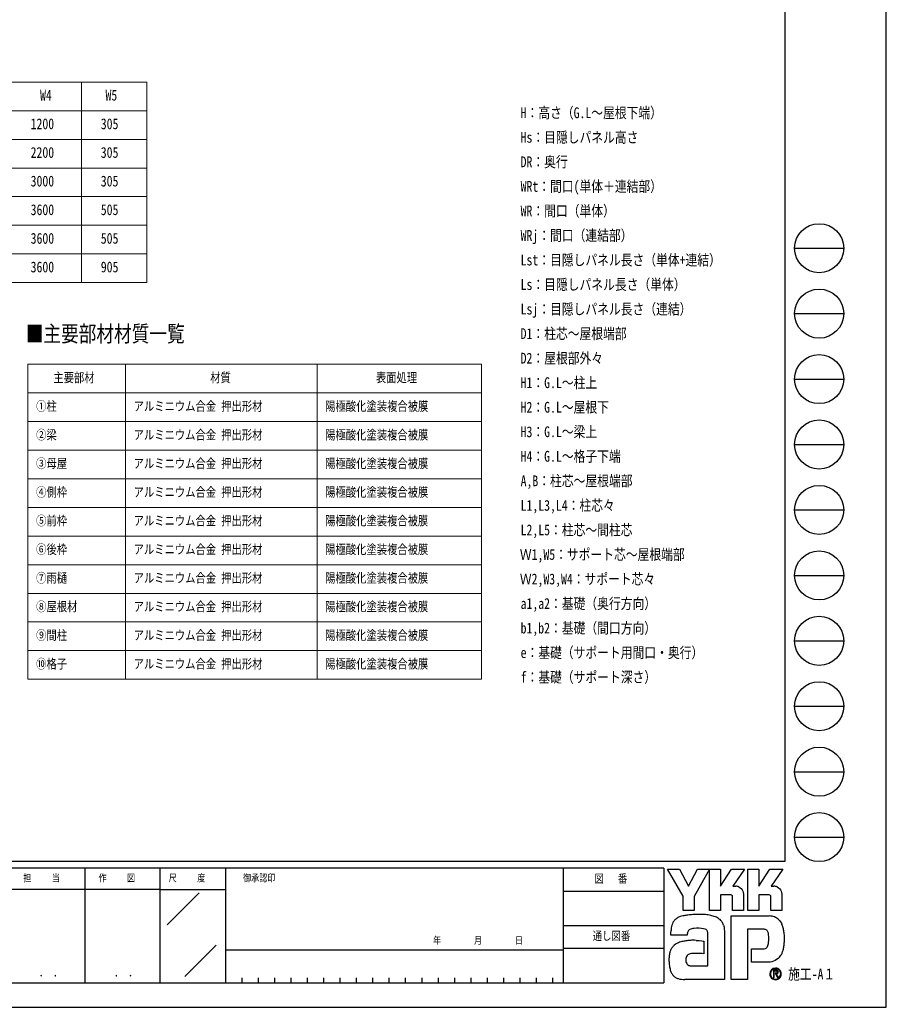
# Model space of a CAD drawing. Units: millimetres, scale not verified. Extents: x -16820 to 16820, y -11881 to 11886.
# Drawn here: x 6226 to 16820, y -11874 to 199 of the extents above; entities that cross this region are included whole.
import ezdxf
from ezdxf.enums import TextEntityAlignment as Align

# ---------------------------------------------------------------- set-up
doc = ezdxf.new("R2010")
doc.units = ezdxf.units.MM
doc.header["$LTSCALE"] = 40
doc.layers.add('0-1_TABLE1', color=7, linetype='Continuous', lineweight=18)
doc.layers.add('0-2_USER1', color=3, linetype='Continuous')
doc.layers.add('0-8_YKK_ZWAK', color=7, linetype='Continuous')
doc.styles.add('ＭＳ ゴシック', font='')
doc.styles.get('ＭＳ ゴシック').set_extended_font_data('MS Gothic')

msp = doc.modelspace()

# ---------------------------------------------------------------- linework, layer by layer
at = {"layer": '0-1_TABLE1'}
for p, q in [((1580.08, -563.49), (7780.08, -563.49)), ((6980.08, -563.49), (6980.08, -3013.49)), ((7780.08, -563.49), (7780.08, -3013.49)), ((1580.08, -913.49), (7780.08, -913.49)), ((2380.08, -1263.49), (7780.08, -1263.49)), ((2380.08, -1613.49), (7780.08, -1613.49)), ((2380.08, -1963.49), (7780.08, -1963.49)), ((2380.08, -2313.49), (7780.08, -2313.49)), ((2380.08, -2663.49), (7780.08, -2663.49)), ((1580.08, -3013.49), (7780.08, -3013.49)), ((6326.59, -4013.49), (11870.77, -4013.49)), ((6326.59, -4013.49), (6326.59, -7863.49)), ((7518.38, -4013.49), (7518.38, -7863.49)), ((9860.56, -4013.49), (9860.56, -7863.49)), ((11870.77, -4013.49), (11870.77, -7863.49)), ((6326.59, -4363.49), (11870.77, -4363.49)), ((6326.59, -4713.49), (11870.77, -4713.49)), ((6326.59, -5063.49), (11870.77, -5063.49)), ((6326.59, -5413.49), (11870.77, -5413.49)), ((6326.59, -5763.49), (11870.77, -5763.49)), ((6326.59, -6113.49), (11870.77, -6113.49)), ((6326.59, -6463.49), (11870.77, -6463.49)), ((6326.59, -6813.49), (11870.77, -6813.49)), ((6326.59, -7163.49), (11870.77, -7163.49)), ((6326.59, -7513.49), (11870.77, -7513.49)), ((6326.59, -7863.49), (11870.77, -7863.49))]:
    msp.add_line(p, q, dxfattribs=at)
at = {"layer": '0-8_YKK_ZWAK'}
for p, q in [((15580.08, 11106.2), (15580.08, -10093.8)), ((15700.08, -2593.8), (16300.08, -2593.8)), ((15700.08, -3393.8), (16300.08, -3393.8)), ((15700.08, -4193.8), (16300.08, -4193.8)), ((15700.08, -4993.8), (16300.08, -4993.8)), ((15700.08, -5793.8), (16300.08, -5793.8)), ((15700.08, -6593.8), (16300.08, -6593.8)), ((15700.08, -7393.8), (16300.08, -7393.8)), ((15700.08, -8193.8), (16300.08, -8193.8)), ((15700.08, -8993.8), (16300.08, -8993.8)), ((15700.08, -9793.8), (16300.08, -9793.8)), ((15580.08, -10093.8), (-15619.92, -10093.8)), ((7020.08, -10173.8), (7020.08, -11573.8)), ((7940.08, -10173.8), (7940.08, -11573.8)), ((8740.08, -10173.8), (7940.08, -10173.8)), ((12870.08, -10173.8), (8740.08, -10173.8)), ((8740.08, -10173.8), (8740.08, -11573.8)), ((12870.08, -10173.8), (12870.08, -11573.8)), ((14100.08, -10173.8), (12870.08, -10173.8)), ((14100.08, -10173.8), (14100.08, -11573.8)), ((7940.08, -10433.8), (5180.08, -10433.8)), ((7940.08, -10433.8), (8740.08, -10433.8)), ((8028.42, -10866.96), (8420.15, -10475.23)), ((12870.08, -10453.8), (14100.08, -10453.8)), ((12870.08, -10873.8), (14100.08, -10873.8)), ((8242.69, -11497.75), (8627.57, -11112.87)), ((8740.08, -11173.8), (12870.08, -11173.8)), ((14100.08, -11153.8), (12870.08, -11153.8)), ((15516.66, -11416.68), (15516.66, -11416.68)), ((5180.08, -11573.8), (7940.08, -11573.8)), ((7940.08, -11573.8), (8740.08, -11573.8)), ((8740.08, -11573.8), (12870.08, -11573.8)), ((8940.08, -11513.8), (8940.08, -11573.8)), ((9140.08, -11513.8), (9140.08, -11573.8)), ((9340.08, -11513.8), (9340.08, -11573.8)), ((9540.08, -11513.8), (9540.08, -11573.8)), ((9740.08, -11513.8), (9740.08, -11573.8)), ((9940.08, -11513.8), (9940.08, -11573.8)), ((10140.08, -11513.8), (10140.08, -11573.8)), ((10340.08, -11513.8), (10340.08, -11573.8)), ((10540.08, -11513.8), (10540.08, -11573.8)), ((10740.08, -11513.8), (10740.08, -11573.8)), ((10940.08, -11513.8), (10940.08, -11573.8)), ((11140.08, -11513.8), (11140.08, -11573.8)), ((11340.08, -11513.8), (11340.08, -11573.8)), ((11540.08, -11513.8), (11540.08, -11573.8)), ((11740.08, -11513.8), (11740.08, -11573.8)), ((11940.08, -11513.8), (11940.08, -11573.8)), ((12140.08, -11513.8), (12140.08, -11573.8)), ((12340.08, -11513.8), (12340.08, -11573.8)), ((12540.08, -11513.8), (12540.08, -11573.8)), ((12740.08, -11513.8), (12740.08, -11573.8)), ((12870.08, -11573.8), (14100.08, -11573.8)), ((15466.69, -11529.72), (15466.69, -11529.72))]:
    msp.add_line(p, q, dxfattribs=at)
for points in [[(-16820, -11873.8), (16820, -11873.8), (16820, 11886.2), (-16820, 11886.2)], [(14144.08, -10185.8), (14291.32, -10185.8), (14401.89, -10394.2), (14512.16, -10185.8), (14659.51, -10185.8), (14470.69, -10521.76), (14470.69, -10690.34), (14336.39, -10690.34), (14336.39, -10517.23)]]:
    msp.add_lwpolyline(points, close=True, dxfattribs=at)
for points in [[(7940.08, -10173.8), (5180.08, -10173.8), (5180.08, -11573.8)], [(14922.19, -10500.24), (14795.08, -10500.24), (14795.08, -10690.19), (14659.66, -10690.19), (14659.66, -10185.8), (14795.08, -10185.8), (14795.08, -10392.14), (14928.28, -10185.8), (15087.35, -10185.8), (14944.64, -10394.65), (14949.7, -10394.65), (14955.28, -10394.65), (14961.01, -10394.65), (14966.53, -10394.65), (14971.46, -10394.65), (14975.44, -10394.65), (14978.1, -10394.65), (14979.07, -10394.65)], [(15390.05, -10500.24), (15263.08, -10500.24), (15263.08, -10690.34), (15127.58, -10690.34), (15127.58, -10185.8), (15263.08, -10185.8), (15263.08, -10392.14), (15396.13, -10185.8), (15555.21, -10185.8), (15412.49, -10394.65), (15417.6, -10394.65), (15423.21, -10394.65), (15428.95, -10394.65), (15434.45, -10394.65), (15439.37, -10394.65), (15443.32, -10394.65), (15445.97, -10394.65), (15446.93, -10394.65)], [(15018.02, -10402.65), (15034.2, -10411.89), (15047.89, -10423.93), (15058.9, -10438.27), (15067.02, -10454.4), (15072.04, -10471.79), (15073.77, -10489.94), (15073.77, -10690.67), (14941.64, -10690.67), (14941.64, -10519.44)], [(15485.93, -10402.65), (15502.15, -10411.89), (15515.9, -10423.93), (15526.96, -10438.27), (15535.13, -10454.4), (15540.19, -10471.79), (15541.92, -10489.94), (15541.92, -10690.34), (15409.5, -10690.34), (15409.5, -10519.44)], [(15315.48, -10919.83), (15124.78, -10919.83), (15124.78, -11533.8), (14924.92, -11533.8), (14924.92, -10756.97), (15389.41, -10756.97)], [(15514.85, -10811.85), (15527.89, -10828.3), (15537.65, -10844.24), (15544.46, -10858.66)], [(14419.18, -10923.05), (14409.89, -10928.28), (14402.64, -10934.67), (14397.15, -10942.13), (14393.17, -10950.58), (14390.42, -10959.92), (14388.64, -10970.08), (14387.56, -10980.96), (14386.92, -10992.47), (14186.98, -10992.96), (14187.56, -10965.61), (14188.67, -10934.89)], [(14830.83, -10870.46), (14836.51, -10893.41), (14839.72, -10917.97), (14840.74, -10944.14), (14840.74, -11533.8), (14358.21, -11533.8)], [(14495.79, -11055.91), (14533.63, -11058.41), (14563.38, -11061.74), (14582.84, -11064.87), (14589.82, -11066.73), (14589.82, -11219.69), (14567.69, -11217.36), (14543.42, -11216.04), (14518.59, -11215.53), (14494.75, -11215.61), (14473.47, -11216.05), (14456.33, -11216.64), (14444.9, -11217.15), (14440.74, -11217.37), (14423.45, -11220.53), (14408.54, -11225.48), (14396.01, -11232.25), (14385.87, -11240.88), (14378.11, -11251.39), (14372.73, -11263.82), (14369.74, -11278.2), (14369.14, -11294.56), (14371.05, -11312.55), (14374.87, -11327.43), (14380.37, -11339.47), (14387.31, -11348.96), (14395.44, -11356.18), (14404.54, -11361.42), (14414.35, -11364.96), (14424.64, -11367.09), (14637.05, -11367.09), (14637.05, -10974.1), (14637.11, -10966.3), (14636.7, -10958.69), (14635.71, -10951.35), (14634, -10944.38), (14631.45, -10937.9), (14627.94, -10931.99), (14623.35, -10926.75), (14617.55, -10922.3)], [(14617.55, -10922.3), (14605.09, -10917.41), (14585.18, -10913.26), (14559.76, -10910.21), (14530.83, -10908.58), (14500.33, -10908.71), (14470.25, -10910.94)], [(15383.31, -11037.79), (15383.06, -11012.33), (15381.84, -10989.39), (15378.97, -10969.25), (15373.75, -10952.17)], [(15498.25, -11277.69), (15479.8, -11292.03), (15460.58, -11303.3), (15440.73, -11311.72), (15420.4, -11317.48), (15399.74, -11320.78), (15378.88, -11321.84), (15173.44, -11321.84), (15173.44, -11160.45), (15289.29, -11160.45), (15310.65, -11160.15), (15329.43, -11158.34), (15345.54, -11153.61)], [(15498.42, -11444.19), (15498.33, -11441.84), (15498.03, -11439.59), (15497.55, -11437.42), (15496.87, -11435.35), (15496.01, -11433.39), (15494.96, -11431.55), (15493.73, -11429.83), (15492.32, -11428.25), (15490.47, -11426.61), (15488.41, -11425.18), (15486.16, -11423.97), (15483.73, -11422.97), (15481.11, -11422.19), (15478.33, -11421.63), (15475.4, -11421.29), (15472.31, -11421.17), (15441.99, -11421.17), (15441.99, -11510.36), (15451.16, -11510.36), (15451.16, -11430.27), (15472.31, -11430.27), (15474.49, -11430.34), (15476.55, -11430.55), (15478.47, -11430.91), (15480.25, -11431.4), (15481.89, -11432.02), (15483.37, -11432.78), (15484.7, -11433.67), (15485.86, -11434.69)], [(15489.44, -11444.19), (15488.88, -11448.47), (15487.35, -11451.85), (15485.05, -11454.43), (15482.18, -11456.3), (15478.97, -11457.58), (15475.62, -11458.36), (15472.33, -11458.76), (15469.31, -11458.86), (15461.38, -11458.86), (15465.38, -11465.68), (15491.57, -11510.66), (15502.06, -11510.66), (15476.8, -11467.36), (15479.17, -11466.89), (15481.42, -11466.3), (15483.56, -11465.58), (15485.58, -11464.73), (15487.47, -11463.76), (15489.23, -11462.66), (15490.85, -11461.44), (15492.32, -11460.1)]]:
    msp.add_lwpolyline(points, dxfattribs=at)
for centre in [(16000.08, -2593.8), (16000.08, -3393.8), (16000.08, -4193.8), (16000.08, -4993.8), (16000.08, -5793.8), (16000.08, -6593.8), (16000.08, -7393.8), (16000.08, -8193.8), (16000.08, -8993.8), (16000.08, -9793.8)]:
    msp.add_circle(centre, 300, dxfattribs=at)
for centre, radius, start, end in [((14922.9, -10518.97), 18.75, 358.57817, 92.1683), ((14979.26, -10494.56), 99.91, 78.26798, 90.11215), ((14980.7, -10487.28), 92.5, 66.19963, 78.22058), ((15390.84, -10518.88), 18.66, 358.29941, 92.43455), ((15447.12, -10494.73), 100.09, 78.27851, 90.10826), ((15448.5, -10487.72), 92.94, 66.2483, 78.23226), ((14534.71, -11848.12), 1109.97, 94.90201, 97.9576), ((14537.88, -11873.98), 1136.01, 91.6169, 94.94971), ((14533.48, -11690.04), 952.01, 87.51794, 91.66439), ((14545.84, -11424.9), 686.59, 81.92631, 87.59083), ((14366.42, -10918.95), 174.32, 152.2125, 163.4865), ((14339.75, -10905.16), 144.29, 138.03852, 152.12015), ((14339.73, -10905.83), 144.73, 122.60463, 137.83438), ((14358.86, -10936.78), 181.11, 108.37421, 122.42809), ((14389.17, -11044.57), 293, 100.93159, 107.35499), ((14488.21, -11525.07), 783.59, 97.86054, 101.37938), ((14582.35, -11174.72), 433.76, 73.67137, 82.05943), ((14636.5, -10993.47), 244.6, 60.60528, 73.9085), ((14658.67, -10949.26), 195.21, 52.17347, 59.90542), ((14678.5, -10923.59), 162.78, 43.55042, 52.14561), ((14689.43, -10913.03), 147.59, 34.48659, 43.50182), ((14689.5, -10912.81), 147.4, 25.58915, 34.43128), ((14676.39, -10918.95), 161.88, 17.43089, 25.54591), ((15381.82, -10970.65), 213.82, 78.73198, 87.96551), ((15388.09, -10938.59), 181.15, 69.03034, 78.69541), ((15393.93, -10923), 164.51, 59.39484, 68.9885), ((15396.64, -10918.26), 159.04, 50.3012, 59.3616), ((15395.65, -10919.37), 160.53, 42.05209, 50.28551), ((15316.37, -10965.05), 251.69, 14.76267, 25.00486), ((14551.22, -10955.63), 363.14, 171.55622, 176.72493), ((14428.16, -10937.27), 238.72, 163.48385, 171.57982), ((14471.96, -11048.32), 135.93, 102.4979, 112.84632), ((14498.26, -11161.77), 252.4, 96.37207, 102.75341), ((15316.57, -11017.84), 98.02, 77.94572, 90.63794), ((15325.08, -10977.87), 57.15, 60.20991, 77.92418), ((15330.61, -10967.48), 45.39, 39.8078, 59.75378), ((15322.85, -10973.42), 55.15, 22.65544, 39.38165), ((15162.01, -11007.12), 411.68, 7.9139, 14.95041), ((15007.83, -11029.54), 567.48, 2.54376, 8.01251), ((14343.5, -11251.85), 178.07, 120.60724, 130.53081), ((14362.46, -11284.09), 215.47, 112.58838, 120.58162), ((14387.97, -11345.4), 281.87, 106.61303, 112.59024), ((14428.1, -11480.25), 422.57, 99.87193, 106.59825), ((14450.58, -11606.89), 551.18, 94.78469, 99.91711), ((14461.52, -11732.88), 677.65, 90.80099, 94.81812), ((14463.18, -11826.7), 771.48, 87.57779, 90.82714), ((15169.99, -11060.83), 212.44, 347.14308, 355.40008), ((14928.81, -11040.11), 454.5, 355.2339, 0.29193), ((14944.68, -11035.81), 630.7, 352.8937, 357.82206), ((14919.45, -11034.18), 655.97, 357.76419, 2.60674), ((14435.93, -11276.58), 272.02, 164.97537, 174.56739), ((14369.83, -11258.96), 203.61, 153.89178, 164.94341), ((14339.71, -11244.48), 170.2, 142.04688, 153.80771), ((14333.9, -11240.31), 163.05, 130.60221, 141.94427), ((15326.88, -11111.51), 46.05, 293.91672, 314.09376), ((15320.6, -11105.97), 54.4, 314.78099, 333.92928), ((15280.2, -11086.35), 99.31, 334.00676, 347.34989), ((15401.44, -11151.5), 157.39, 326.23251, 339.61931), ((15253.62, -11094.27), 315.9, 339.22498, 347.31457), ((15076.6, -11052.97), 497.67, 347.15166, 352.97565), ((14552.53, -11287.75), 389.16, 174.55588, 182.47272), ((14769.99, -11284.33), 606.59, 181.90948, 187.89042), ((15364.91, -11127.35), 200.95, 311.57033, 318.66243), ((15341.65, -11106.95), 231.89, 318.67367, 325.29112), ((14514.77, -11320.22), 348.86, 187.80471, 196.36971), ((14380.02, -11360.03), 208.35, 196.3102, 208.20993), ((14321.34, -11391.26), 141.88, 208.29777, 223.35561), ((15466.38, -11466.64), 70.14, 179.86065, 225.14399), ((15466.81, -11466.56), 70.56, 90.09157, 179.92363), ((15466.36, -11466.33), 62.75, 134.8007, 180.12175), ((15466.11, -11466.73), 62.49, 179.75513, 225.29722), ((15466.55, -11465.98), 62.62, 89.86602, 135.149), ((15466.82, -11466.45), 63.1, 45.03108, 90.11509), ((15466.59, -11466.36), 63.35, 270.09072, 359.90926), ((15466.8, -11466.42), 70.43, 44.93442, 90.08536), ((15476.03, -11443.81), 13.41, 358.3894, 42.86139), ((15476.3, -11444.83), 22.14, 316.37674, 1.6565), ((15466.86, -11466.47), 63.09, 0.00643, 45.07115), ((15467.36, -11466.21), 69.88, 359.78949, 45.13288), ((15467.19, -11466.75), 70.06, 314.92572, 0.23508), ((14308.1, -11402.9), 124.27, 223.64205, 239.63663), ((14319.09, -11382.92), 147.06, 239.8785, 253.65355), ((14339.2, -11313.83), 219.02, 253.69102, 263.74909), ((14356.23, -11162.19), 371.62, 263.68487, 270.30455), ((15466.71, -11466.64), 70.37, 224.94536, 269.98445), ((15466.57, -11467.3), 62.42, 224.62822, 270.10973), ((15466.71, -11466.3), 70.72, 269.98802, 314.93777)]:
    msp.add_arc(centre, radius, start, end, dxfattribs=at)

# ---------------------------------------------------------------- texts
at = {"layer": '0-1_TABLE1', "style": 'ＭＳ ゴシック', "width": 0.8}
for s, height, p in [('W4', 132, (6474.48, -828.49)), ('W5', 132, (7274.48, -828.49)), ('1200', 132, (6359.28, -1178.49)), ('305', 132, (7216.88, -1178.49)), ('2200', 132, (6359.28, -1528.49)), ('305', 132, (7216.88, -1528.49)), ('3000', 132, (6359.28, -1878.49)), ('305', 132, (7216.88, -1878.49)), ('3600', 132, (6359.28, -2228.49)), ('505', 132, (7216.88, -2228.49)), ('3600', 132, (6359.28, -2578.49)), ('505', 132, (7216.88, -2578.49)), ('3600', 132, (6359.28, -2928.49)), ('905', 132, (7216.88, -2928.49)), ('主要部材', 115.5, (6636.89, -4267.24)), ('材質', 115.5, (8555.07, -4267.24)), ('表面処理', 115.5, (10580.07, -4267.24)), ('①柱', 115.5, (6426.59, -4617.24)), ('アルミニウム合金 押出形材', 115.5, (7618.38, -4617.24)), ('陽極酸化塗装複合被膜', 115.5, (9960.56, -4617.24)), ('②梁', 115.5, (6426.59, -4967.24)), ('アルミニウム合金 押出形材', 115.5, (7618.38, -4967.24)), ('陽極酸化塗装複合被膜', 115.5, (9960.56, -4967.24)), ('③母屋', 115.5, (6426.59, -5317.24)), ('アルミニウム合金 押出形材', 115.5, (7618.38, -5317.24)), ('陽極酸化塗装複合被膜', 115.5, (9960.56, -5317.24)), ('④側枠', 115.5, (6426.59, -5667.24)), ('アルミニウム合金 押出形材', 115.5, (7618.38, -5667.24)), ('陽極酸化塗装複合被膜', 115.5, (9960.56, -5667.24)), ('⑤前枠', 115.5, (6426.59, -6017.24)), ('アルミニウム合金 押出形材', 115.5, (7618.38, -6017.24)), ('陽極酸化塗装複合被膜', 115.5, (9960.56, -6017.24)), ('⑥後枠', 115.5, (6426.59, -6367.24)), ('アルミニウム合金 押出形材', 115.5, (7618.38, -6367.24)), ('陽極酸化塗装複合被膜', 115.5, (9960.56, -6367.24)), ('⑦雨樋', 115.5, (6426.59, -6717.24)), ('アルミニウム合金 押出形材', 115.5, (7618.38, -6717.24)), ('陽極酸化塗装複合被膜', 115.5, (9960.56, -6717.24)), ('⑧屋根材', 115.5, (6426.59, -7067.24)), ('アルミニウム合金 押出形材', 115.5, (7618.38, -7067.24)), ('陽極酸化塗装複合被膜', 115.5, (9960.56, -7067.24)), ('⑨間柱', 115.5, (6426.59, -7417.24)), ('アルミニウム合金 押出形材', 115.5, (7618.38, -7417.24)), ('陽極酸化塗装複合被膜', 115.5, (9960.56, -7417.24)), ('⑩格子', 115.5, (6426.59, -7767.24)), ('アルミニウム合金 押出形材', 115.5, (7618.38, -7767.24)), ('陽極酸化塗装複合被膜', 115.5, (9960.56, -7767.24))]:
    msp.add_text(s, height=height, dxfattribs=at).set_placement(p, align=Align.BOTTOM_LEFT)
at = {"layer": '0-2_USER1', "style": 'ＭＳ ゴシック', "width": 0.8}
for s, height, p in [('H：高さ（G.L～屋根下端）', 132, (12350, -1043.49)), ('Hs：目隠しパネル高さ', 132, (12350, -1343.49)), ('DR：奥行', 132, (12350, -1643.49)), ('WRt：間口(単体＋連結部）', 132, (12350, -1943.49)), ('WR：間口（単体）', 132, (12350, -2243.49)), ('WRj：間口（連結部）', 132, (12350, -2543.49)), ('Lst：目隠しパネル長さ（単体+連結）', 132, (12350, -2843.49)), ('Ls：目隠しパネル長さ（単体）', 132, (12350, -3143.49)), ('Lsj：目隠しパネル長さ（連結）', 132, (12350, -3443.49)), ('■主要部材材質一覧', 197.9, (6299.29, -3797.49)), ('D1：柱芯～屋根端部', 132, (12350, -3743.49)), ('D2：屋根部外々', 132, (12350, -4043.49)), ('H1：G.L～柱上', 132, (12350, -4343.49)), ('H2：G.L～屋根下', 132, (12350, -4643.49)), ('H3：G.L～梁上', 132, (12350, -4943.49)), ('H4：G.L～格子下端', 132, (12350, -5243.49)), ('A,B：柱芯～屋根端部', 132, (12350, -5543.49)), ('L1,L3,L4：柱芯々', 132, (12350, -5843.49)), ('L2,L5：柱芯～間柱芯', 132, (12350, -6143.49)), ('Ｗ1,W5：サポート芯～屋根端部', 132, (12340.4, -6443.49)), ('Ｗ2,W3,W4：サポート芯々', 132, (12340.4, -6743.49)), ('a1,a2：基礎（奥行方向）', 132, (12350, -7043.49)), ('b1,b2：基礎（間口方向）', 132, (12350, -7343.49)), ('e：基礎（サポート用間口・奥行）', 132, (12350, -7643.49)), ('f：基礎（サポート深さ）', 132, (12350, -7943.49))]:
    msp.add_text(s, height=height, dxfattribs=at).set_placement(p, align=Align.BOTTOM_LEFT)
at = {"layer": '0-8_YKK_ZWAK', "style": 'ＭＳ ゴシック', "width": 0.8}
for s, height, p in [('担     当', 87.98, (6268.88, -10363.8)), ('作     図', 87.98, (7188.88, -10363.8)), ('尺     度', 87.98, (8045.68, -10363.8)), ('御承認印', 87.98, (8956.55, -10363.8)), ('図\u3000 番', 102.6, (13253.61, -10383.8)), ('通し図番', 102.6, (13231.21, -11083.8)), ('年        月        日', 87.98, (11279.63, -11126.66)), ('施工-A１', 132, (15620.08, -11573.8)), ('． ．', 103.7, (6460, -11531.21)), ('． ．', 103.7, (7380, -11531.21))]:
    msp.add_text(s, height=height, dxfattribs=at).set_placement(p, align=Align.BOTTOM_LEFT)

doc.saveas('drawing.dxf')
